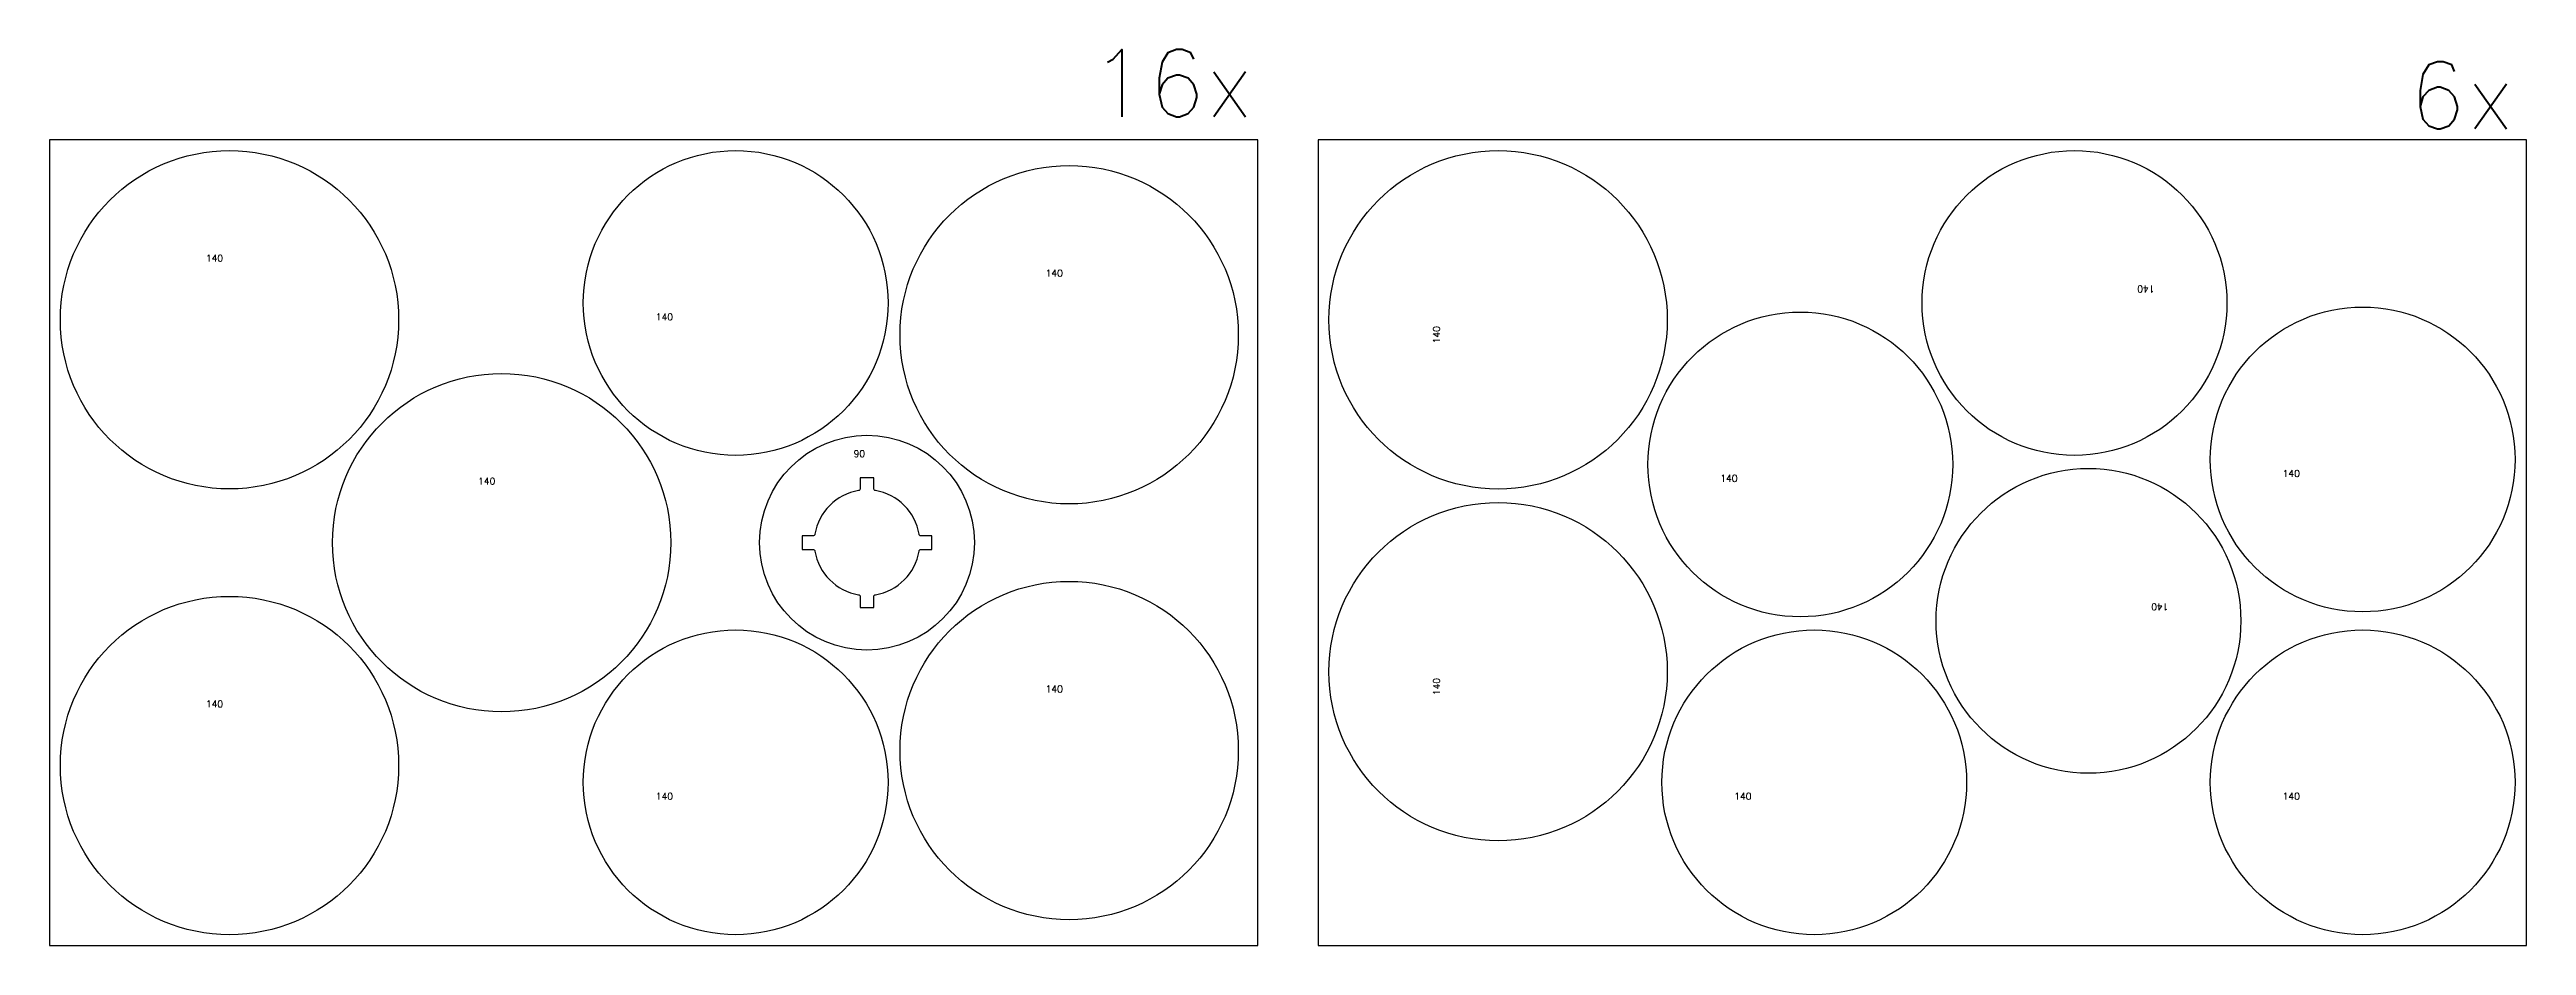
# Model space of a CAD drawing. Header units: millimetres. Extents: x 0 to 7478, y 0 to 1334.
# Drawn here: x 0 to 3690, y 0 to 1334 of the extents above; entities that cross this region are included whole.
import ezdxf

# ---------------------------------------------------------------- set-up
doc = ezdxf.new("R2010")
doc.units = ezdxf.units.MM
for name, color, linetype in [('--NestedParts--', 7, 'Continuous'), ('sheet', 24, 'Continuous'), ('Texto', 7, 'Continuous')]:
    doc.layers.add(name, color=color, linetype=linetype)
doc.styles.get("Standard").update_dxf_attribs({"font": 'txt.shx'})

msp = doc.modelspace()

# ---------------------------------------------------------------- linework, layer by layer
at = {"layer": '--NestedParts--', "color": 7}
msp.add_lwpolyline([(1207.8, 503.5), (1227.8, 503.5), (1227.8, 519.5, -0.368035), (1230.3, 522.5, 0.323199), (1295.3, 587.5, -0.368035), (1298.3, 590), (1314.3, 590), (1314.3, 610), (1298.3, 610, -0.368035), (1295.3, 612.5, 0.323199), (1230.3, 677.5, -0.368035), (1227.8, 680.5), (1227.8, 696.5), (1207.8, 696.5), (1207.8, 680.5, -0.368035), (1205.3, 677.5, 0.323199), (1140.3, 612.5, -0.368035), (1137.3, 610), (1121.3, 610), (1121.3, 590), (1137.3, 590, -0.368035), (1140.3, 587.5, 0.323199), (1205.3, 522.5, -0.368035), (1207.8, 519.5)], format="xyb", close=True, dxfattribs=at)
for centre, radius in [((268.1, 932), 252), ((1022.2, 957), 227), ((2158, 931.9), 252), ((3016.7, 957), 227), ((1519, 909.7), 252), ((2608.2, 716.5), 227), ((3446, 723.9), 227), ((673.5, 600), 252), ((1217.8, 600), 160), ((3037.5, 483.5), 227), ((2158, 407.8), 252), ((268.1, 268), 252), ((1519, 290.3), 252), ((1022.2, 243), 227), ((2629, 243), 227), ((3446, 243), 227)]:
    msp.add_circle(centre, radius, dxfattribs=at)
at = {"layer": 'sheet', "color": 7}
for points in [[(0, 0), (1800, 0), (1800, 1200), (0, 1200)], [(1890, 0), (3690, 0), (3690, 1200), (1890, 1200)]]:
    msp.add_lwpolyline(points, close=True, dxfattribs=at)

# ---------------------------------------------------------------- texts
at = {"char_height": 100, "attachment_point": 1}
for s, insert in [('16x', (1550.4, 1334.5)), ('6x', (3514.4, 1316.3))]:
    msp.add_mtext_dynamic_manual_height_columns(s, width=364.382, gutter_width=1, heights=[0], dxfattribs=dict(at, insert=insert))
at = {"layer": 'Texto', "color": 3, "char_height": 10, "width": 22.698, "attachment_point": 1}
for s, insert in [('140', (232.9, 1028.7)), ('140', (1483.9, 1006.5)), ('140', (903.1, 941.2)), ('90', (1197.9, 737.5)), ('140', (3326.8, 708.1)), ('140', (638.4, 696.7)), ('140', (2489, 700.8)), ('140', (1483.9, 387)), ('140', (232.9, 364.7)), ('140', (903.1, 227.2)), ('140', (2509.8, 227.2)), ('140', (3326.8, 227.2))]:
    msp.add_mtext(s, dxfattribs=dict(at, insert=insert))
for insert, rotation in [((3135.9, 972.8), 180), ((2061.3, 896.8), 90), ((3156.7, 499.2), 180), ((2061.3, 372.7), 90)]:
    msp.add_mtext('140', dxfattribs=dict(at, insert=insert, rotation=rotation))

doc.saveas('drawing.dxf')
